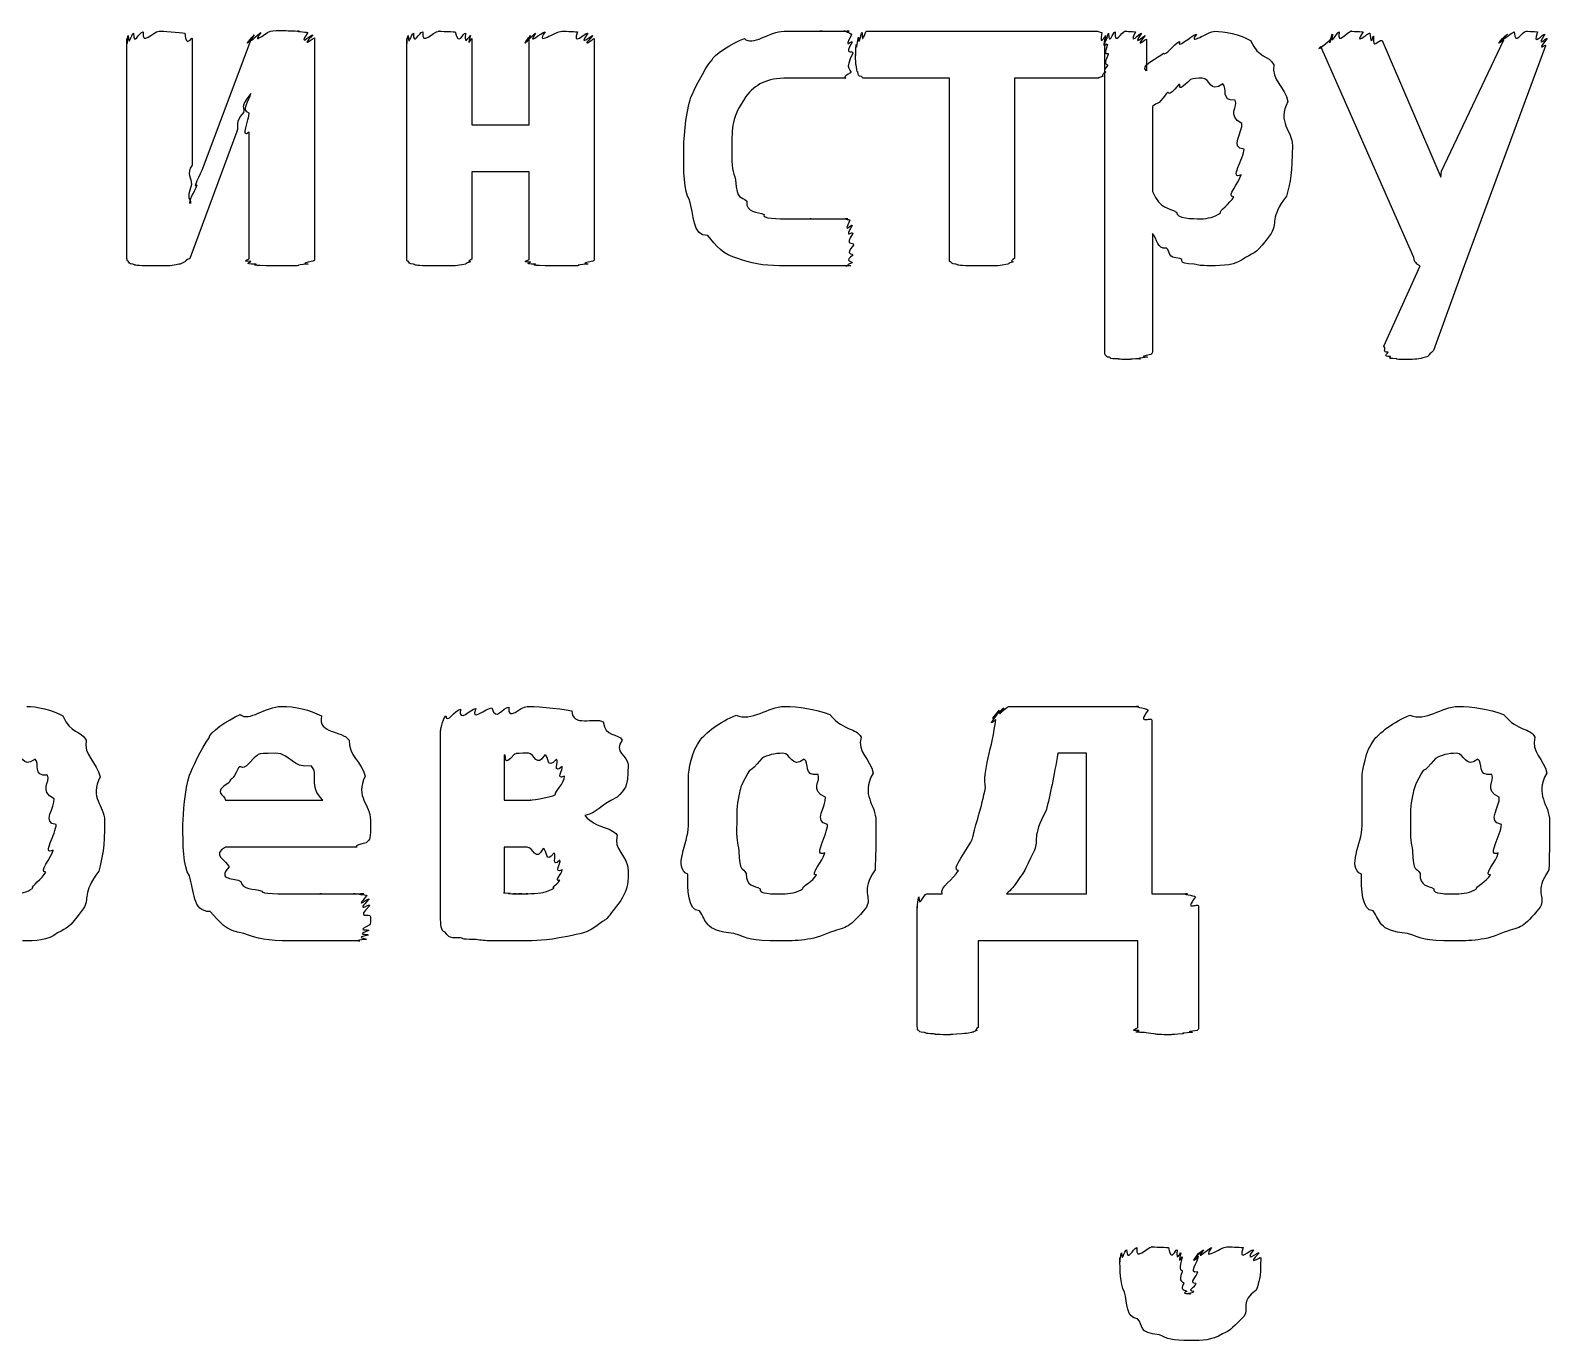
# Model space of a CAD drawing. Header units: millimetres. Extents: x 25 to 190, y 204 to 253.
# Drawn here: x 160.06 to 171.49, y 231.98 to 241.84 of the extents above; entities that cross this region are included whole.
import ezdxf

# ---------------------------------------------------------------- set-up
doc = ezdxf.new("R2010")
doc.units = ezdxf.units.MM
doc.layers.get('0').update_dxf_attribs({"linetype": 'CONTINUOUS'})

msp = doc.modelspace()

# ---------------------------------------------------------------- linework, layer by layer
at = {"color": 0}
for p, q in [((166.351, 241.829), (168.088, 241.829)), ((160.786, 240.12), (160.786, 241.774)), ((161.276, 241.774), (161.276, 240.821)), ((161.359, 240.804), (161.723, 241.774)), ((162.197, 241.779), (162.197, 240.12)), ((162.891, 240.12), (162.891, 241.774)), ((163.382, 241.774), (163.382, 241.124)), ((163.812, 241.124), (163.812, 241.774)), ((164.302, 241.774), (164.302, 240.12)), ((168.144, 239.42), (168.144, 241.768)), ((168.458, 241.768), (168.458, 241.531)), ((170.469, 240.126), (169.769, 241.713)), ((170.232, 241.758), (170.673, 240.732)), ((170.678, 240.776), (171.147, 241.763)), ((171.461, 241.719), (170.849, 240.065)), ((168.17, 241.653), (168.17, 241.653)), ((166.974, 241.476), (166.346, 241.476)), ((166.974, 240.12), (166.974, 241.476)), ((168.093, 241.476), (167.465, 241.476)), ((167.465, 241.476), (167.465, 240.12)), ((168.503, 241.262), (168.503, 240.622)), ((163.382, 241.124), (163.812, 241.124)), ((161.612, 241.074), (161.259, 240.12)), ((161.706, 240.12), (161.706, 241.069)), ((169.192, 240.942), (169.192, 240.942)), ((169.555, 240.969), (169.555, 240.969)), ((163.812, 240.771), (163.382, 240.771)), ((163.382, 240.771), (163.382, 240.115)), ((163.812, 240.115), (163.812, 240.771)), ((170.673, 240.732), (170.678, 240.776)), ((168.503, 240.308), (168.503, 239.42)), ((166.254, 240.22), (166.254, 240.22)), ((170.243, 239.459), (170.518, 240.065)), ((170.849, 240.065), (170.618, 239.426)), ((167.422, 236.75), (168.398, 236.75)), ((168.497, 236.645), (168.497, 235.339)), ((163.146, 235.168), (163.146, 236.568)), ((163.625, 236.386), (163.625, 236.044)), ((168.006, 236.397), (167.791, 236.397)), ((168.006, 235.339), (168.006, 236.397)), ((164.078, 236.226), (164.078, 236.226)), ((161.527, 236.044), (162.26, 236.044)), ((163.625, 236.044), (163.824, 236.044)), ((160.254, 235.862), (160.254, 235.862)), ((160.617, 235.89), (160.617, 235.89)), ((162.618, 235.895), (162.618, 235.835)), ((166.058, 235.862), (166.058, 235.862)), ((166.422, 235.884), (166.422, 235.884)), ((171.128, 235.862), (171.128, 235.862)), ((171.491, 235.884), (171.491, 235.884)), ((162.513, 235.692), (161.527, 235.692)), ((163.796, 235.692), (163.625, 235.692)), ((163.625, 235.692), (163.625, 235.35)), ((164.061, 235.52), (164.061, 235.52)), ((164.557, 235.515), (164.557, 235.515)), ((166.805, 235.339), (166.92, 235.339)), ((167.405, 235.339), (168.006, 235.339)), ((168.497, 235.339), (168.767, 235.339)), ((166.733, 234.341), (166.733, 235.245)), ((168.85, 235.245), (168.85, 234.341)), ((168.392, 234.986), (167.191, 234.986)), ((167.191, 234.986), (167.191, 234.335)), ((168.392, 234.335), (168.392, 234.986)), ((169.317, 232.602), (169.317, 232.602))]:
    msp.add_line(p, q, dxfattribs=at)
for points in [[(160.786, 241.774), (160.786, 241.682), (160.788, 241.788), (160.796, 241.796)], [(160.796, 241.796), (160.799, 241.697), (160.816, 241.808), (160.835, 241.813)], [(160.835, 241.813), (160.836, 241.708), (160.876, 241.824), (160.907, 241.824)], [(160.907, 241.824), (160.898, 241.711), (160.98, 241.829), (161.028, 241.829)], [(161.028, 241.829), (161.042, 241.829), (161.188, 241.824), (161.221, 241.813)], [(161.221, 241.813), (161.229, 241.693), (161.276, 241.792), (161.276, 241.774)], [(161.723, 241.774), (161.648, 241.686), (161.733, 241.793), (161.744, 241.802)], [(161.744, 241.802), (161.674, 241.7), (161.775, 241.814), (161.794, 241.818)], [(161.794, 241.818), (161.714, 241.711), (161.84, 241.829), (161.866, 241.829)], [(161.866, 241.829), (161.884, 241.832), (161.926, 241.835), (161.971, 241.835)], [(161.971, 241.835), (161.972, 241.832), (162.05, 241.832), (162.081, 241.829)], [(162.081, 241.829), (162.031, 241.829), (162.132, 241.825), (162.147, 241.818)], [(162.147, 241.818), (162.064, 241.7), (162.177, 241.808), (162.185, 241.802)], [(162.185, 241.802), (162.078, 241.686), (162.197, 241.786), (162.197, 241.779)], [(162.891, 241.774), (162.891, 241.682), (162.894, 241.788), (162.902, 241.796)], [(162.902, 241.796), (162.905, 241.697), (162.921, 241.808), (162.941, 241.813)], [(162.941, 241.813), (162.942, 241.708), (162.982, 241.824), (163.012, 241.824)], [(163.012, 241.824), (163.004, 241.711), (163.085, 241.829), (163.134, 241.829)], [(163.134, 241.829), (163.103, 241.829), (163.225, 241.826), (163.255, 241.824)], [(163.255, 241.824), (163.284, 241.708), (163.313, 241.82), (163.332, 241.813)], [(163.332, 241.813), (163.321, 241.697), (163.362, 241.803), (163.371, 241.796)], [(163.371, 241.796), (163.335, 241.686), (163.382, 241.785), (163.382, 241.774)], [(163.812, 241.774), (163.74, 241.686), (163.814, 241.792), (163.823, 241.796)], [(163.823, 241.796), (163.754, 241.697), (163.842, 241.808), (163.861, 241.813)], [(163.861, 241.813), (163.791, 241.708), (163.902, 241.824), (163.933, 241.824)], [(163.933, 241.824), (163.853, 241.711), (164.007, 241.829), (164.06, 241.829)], [(164.06, 241.829), (164.071, 241.829), (164.145, 241.826), (164.175, 241.824)], [(164.175, 241.824), (164.133, 241.708), (164.233, 241.82), (164.253, 241.813)], [(164.253, 241.813), (164.17, 241.697), (164.283, 241.803), (164.291, 241.796)], [(164.291, 241.796), (164.183, 241.682), (164.302, 241.781), (164.302, 241.774)], [(165.432, 241.774), (165.489, 241.711), (165.622, 241.829), (165.73, 241.829)], [(165.73, 241.829), (165.764, 241.829), (165.83, 241.829), (165.879, 241.829)], [(165.879, 241.829), (165.863, 241.829), (165.975, 241.829), (166.017, 241.829)], [(166.017, 241.829), (165.945, 241.829), (166.093, 241.829), (166.127, 241.829)], [(166.127, 241.829), (166.128, 241.829), (166.182, 241.829), (166.193, 241.829)], [(166.193, 241.829), (166.154, 241.829), (166.216, 241.829), (166.22, 241.829)], [(166.22, 241.829), (166.165, 241.829), (166.233, 241.82), (166.237, 241.802)], [(166.237, 241.802), (166.172, 241.677), (166.242, 241.768), (166.242, 241.747)], [(166.291, 241.785), (166.291, 241.697), (166.307, 241.81), (166.318, 241.818)], [(166.318, 241.818), (166.313, 241.711), (166.34, 241.829), (166.351, 241.829)], [(168.088, 241.829), (168.079, 241.829), (168.11, 241.825), (168.121, 241.818)], [(168.121, 241.818), (168.101, 241.697), (168.14, 241.799), (168.148, 241.785)], [(168.144, 241.768), (168.144, 241.686), (168.146, 241.792), (168.15, 241.796)], [(168.15, 241.796), (168.151, 241.697), (168.161, 241.808), (168.172, 241.813)], [(168.172, 241.813), (168.177, 241.708), (168.202, 241.824), (168.221, 241.824)], [(168.221, 241.824), (168.217, 241.711), (168.268, 241.829), (168.298, 241.829)], [(168.298, 241.829), (168.279, 241.829), (168.356, 241.826), (168.376, 241.824)], [(168.376, 241.824), (168.316, 241.708), (168.409, 241.82), (168.42, 241.813)], [(168.42, 241.813), (168.342, 241.697), (168.443, 241.803), (168.447, 241.796)], [(168.447, 241.796), (168.354, 241.682), (168.458, 241.779), (168.458, 241.768)], [(168.706, 241.752), (168.68, 241.686), (168.792, 241.796), (168.833, 241.807)], [(168.833, 241.807), (168.764, 241.711), (168.923, 241.829), (168.971, 241.829)], [(168.971, 241.829), (169.037, 241.829), (169.166, 241.804), (169.241, 241.758)], [(169.846, 241.774), (169.824, 241.689), (169.849, 241.799), (169.857, 241.807)], [(169.857, 241.807), (169.842, 241.704), (169.885, 241.82), (169.907, 241.824)], [(169.907, 241.824), (169.89, 241.711), (169.963, 241.829), (170, 241.829)], [(170, 241.829), (169.963, 241.829), (170.066, 241.826), (170.089, 241.824)], [(170.089, 241.824), (170.007, 241.708), (170.127, 241.82), (170.138, 241.813)], [(170.138, 241.813), (170.15, 241.697), (170.162, 241.802), (170.166, 241.791)], [(170.166, 241.791), (170.162, 241.677), (170.194, 241.771), (170.232, 241.758)], [(171.147, 241.763), (171.05, 241.693), (171.164, 241.803), (171.174, 241.807)], [(171.174, 241.807), (171.073, 241.704), (171.202, 241.82), (171.224, 241.824)], [(171.224, 241.824), (171.235, 241.711), (171.276, 241.829), (171.318, 241.829)], [(171.318, 241.829), (171.308, 241.829), (171.378, 241.826), (171.4, 241.824)], [(171.4, 241.824), (171.356, 241.704), (171.444, 241.814), (171.456, 241.807)], [(171.456, 241.807), (171.378, 241.689), (171.472, 241.788), (171.472, 241.774)], [(165.19, 241.614), (165.187, 241.642), (165.34, 241.741), (165.432, 241.774)], [(166.242, 241.747), (166.176, 241.633), (166.248, 241.697), (166.248, 241.664)], [(166.269, 241.653), (166.269, 241.622), (166.27, 241.708), (166.274, 241.73)], [(166.274, 241.73), (166.275, 241.667), (166.283, 241.77), (166.291, 241.785)], [(168.148, 241.785), (168.117, 241.667), (168.161, 241.752), (168.165, 241.73)], [(168.165, 241.73), (168.123, 241.622), (168.17, 241.682), (168.17, 241.653)], [(168.585, 241.664), (168.596, 241.638), (168.665, 241.73), (168.706, 241.752)], [(169.241, 241.758), (169.302, 241.62), (169.373, 241.653), (169.417, 241.576)], [(169.769, 241.713), (169.707, 241.66), (169.846, 241.759), (169.846, 241.774)], [(171.472, 241.774), (171.378, 241.66), (171.468, 241.741), (171.461, 241.719)], [(165.03, 241.333), (165.052, 241.377), (165.123, 241.54), (165.19, 241.614)], [(166.248, 241.664), (166.176, 241.531), (166.242, 241.544), (166.231, 241.515)], [(166.274, 241.576), (166.269, 241.565), (166.269, 241.622), (166.269, 241.653)], [(166.285, 241.52), (166.275, 241.52), (166.277, 241.554), (166.274, 241.576)], [(168.165, 241.57), (168.117, 241.52), (168.155, 241.534), (168.148, 241.52)], [(168.17, 241.653), (168.123, 241.56), (168.167, 241.592), (168.165, 241.57)], [(168.458, 241.531), (168.398, 241.565), (168.544, 241.627), (168.585, 241.664)], [(169.417, 241.576), (169.393, 241.465), (169.5, 241.406), (169.522, 241.3)], [(165.757, 241.476), (165.595, 241.476), (165.516, 241.429), (165.443, 241.338)], [(165.928, 241.476), (165.797, 241.476), (165.824, 241.476), (165.757, 241.476)], [(166.049, 241.476), (166.011, 241.476), (165.975, 241.476), (165.928, 241.476)], [(166.138, 241.476), (166.08, 241.476), (166.085, 241.476), (166.049, 241.476)], [(166.193, 241.476), (166.124, 241.476), (166.16, 241.476), (166.138, 241.476)], [(166.231, 241.515), (166.154, 241.476), (166.207, 241.476), (166.193, 241.476)], [(166.313, 241.487), (166.286, 241.49), (166.292, 241.505), (166.285, 241.52)], [(166.346, 241.476), (166.309, 241.476), (166.324, 241.479), (166.313, 241.487)], [(168.126, 241.487), (168.083, 241.476), (168.104, 241.476), (168.093, 241.476)], [(168.148, 241.52), (168.106, 241.49), (168.137, 241.494), (168.126, 241.487)], [(168.789, 241.465), (168.662, 241.344), (168.73, 241.445), (168.701, 241.427)], [(168.877, 241.476), (168.839, 241.476), (168.818, 241.472), (168.789, 241.465)], [(169.032, 241.432), (168.929, 241.358), (168.939, 241.476), (168.877, 241.476)], [(161.717, 241.361), (161.623, 241.234), (161.68, 241.264), (161.662, 241.217)], [(161.706, 241.212), (161.637, 241.234), (161.713, 241.312), (161.717, 241.361)], [(164.975, 240.925), (164.975, 241.035), (164.992, 241.223), (165.03, 241.333)], [(165.443, 241.338), (165.334, 241.175), (165.338, 241.114), (165.338, 240.942)], [(168.607, 241.361), (168.537, 241.256), (168.538, 241.301), (168.503, 241.262)], [(168.701, 241.427), (168.603, 241.311), (168.64, 241.39), (168.607, 241.361)], [(169.125, 241.311), (169.011, 241.3), (169.072, 241.402), (169.032, 241.432)], [(161.662, 241.217), (161.59, 241.137), (161.63, 241.121), (161.612, 241.074)], [(169.175, 241.135), (169.059, 241.197), (169.15, 241.259), (169.125, 241.311)], [(169.522, 241.3), (169.437, 241.137), (169.555, 241.087), (169.555, 240.969)], [(161.706, 241.069), (161.634, 241.016), (161.706, 241.163), (161.706, 241.212)], [(169.192, 240.942), (169.077, 240.95), (169.186, 241.071), (169.175, 241.135)], [(165.019, 240.561), (164.975, 240.619), (164.975, 240.789), (164.975, 240.925)], [(165.338, 240.942), (165.334, 240.796), (165.347, 240.776), (165.366, 240.71)], [(169.169, 240.749), (169.077, 240.701), (169.192, 240.876), (169.192, 240.942)], [(169.555, 240.969), (169.555, 240.763), (169.54, 240.702), (169.511, 240.589)], [(161.276, 240.821), (161.229, 240.756), (161.273, 240.724), (161.271, 240.677)], [(161.315, 240.672), (161.271, 240.63), (161.344, 240.76), (161.359, 240.804)], [(161.271, 240.677), (161.226, 240.542), (161.268, 240.581), (161.265, 240.534)], [(161.265, 240.534), (161.24, 240.542), (161.3, 240.628), (161.315, 240.672)], [(165.366, 240.71), (165.372, 240.55), (165.412, 240.594), (165.449, 240.55)], [(169.114, 240.584), (169.051, 240.579), (169.158, 240.69), (169.169, 240.749)], [(165.156, 240.291), (165.037, 240.289), (165.052, 240.454), (165.019, 240.561)], [(165.449, 240.55), (165.445, 240.462), (165.529, 240.473), (165.581, 240.451)], [(168.503, 240.622), (168.563, 240.487), (168.625, 240.503), (168.684, 240.468)], [(169.015, 240.462), (169, 240.476), (169.088, 240.531), (169.114, 240.584)], [(169.511, 240.589), (169.382, 240.421), (169.446, 240.385), (169.395, 240.308)], [(165.581, 240.451), (165.551, 240.418), (165.697, 240.418), (165.763, 240.418)], [(165.763, 240.418), (165.801, 240.418), (165.886, 240.418), (165.934, 240.418)], [(165.934, 240.418), (165.897, 240.418), (166.023, 240.418), (166.061, 240.418)], [(166.061, 240.418), (166.088, 240.418), (166.127, 240.418), (166.149, 240.418)], [(166.149, 240.418), (166.135, 240.418), (166.194, 240.418), (166.209, 240.418)], [(166.209, 240.418), (166.157, 240.418), (166.222, 240.414), (166.226, 240.407)], [(168.684, 240.468), (168.68, 240.418), (168.803, 240.418), (168.866, 240.418)], [(168.866, 240.418), (168.918, 240.418), (168.974, 240.432), (169.015, 240.462)], [(166.226, 240.407), (166.168, 240.286), (166.238, 240.386), (166.242, 240.368)], [(166.242, 240.368), (166.176, 240.253), (166.248, 240.333), (166.248, 240.308)], [(166.248, 240.308), (166.179, 240.2), (166.254, 240.253), (166.254, 240.22)], [(168.607, 240.198), (168.537, 240.187), (168.538, 240.266), (168.503, 240.308)], [(169.395, 240.308), (169.28, 240.149), (169.28, 240.17), (169.202, 240.126)], [(165.383, 240.12), (165.275, 240.143), (165.219, 240.217), (165.156, 240.291)], [(166.254, 240.22), (166.179, 240.138), (166.251, 240.164), (166.248, 240.143)], [(168.712, 240.12), (168.607, 240.123), (168.643, 240.167), (168.607, 240.198)], [(160.796, 240.098), (160.786, 240.094), (160.786, 240.112), (160.786, 240.12)], [(160.83, 240.076), (160.799, 240.079), (160.803, 240.09), (160.796, 240.098)], [(160.901, 240.065), (160.832, 240.068), (160.847, 240.072), (160.83, 240.076)], [(161.177, 240.076), (161.145, 240.068), (161.135, 240.068), (161.11, 240.065)], [(161.221, 240.093), (161.182, 240.076), (161.195, 240.079), (161.177, 240.076)], [(161.259, 240.12), (161.204, 240.09), (161.232, 240.1), (161.221, 240.093)], [(161.717, 240.098), (161.634, 240.094), (161.706, 240.112), (161.706, 240.12)], [(161.756, 240.076), (161.648, 240.079), (161.724, 240.09), (161.717, 240.098)], [(161.833, 240.065), (161.689, 240.068), (161.778, 240.072), (161.756, 240.076)], [(162.147, 240.076), (162.027, 240.068), (162.103, 240.068), (162.07, 240.065)], [(162.185, 240.098), (162.064, 240.079), (162.165, 240.083), (162.147, 240.076)], [(162.197, 240.12), (162.197, 240.094), (162.192, 240.105), (162.185, 240.098)], [(162.902, 240.098), (162.891, 240.094), (162.891, 240.112), (162.891, 240.12)], [(162.941, 240.076), (162.905, 240.079), (162.909, 240.09), (162.902, 240.098)], [(163.012, 240.065), (162.942, 240.068), (162.959, 240.072), (162.941, 240.076)], [(163.332, 240.076), (163.284, 240.068), (163.288, 240.068), (163.255, 240.065)], [(163.371, 240.093), (163.321, 240.079), (163.35, 240.083), (163.332, 240.076)], [(163.382, 240.115), (163.335, 240.09), (163.377, 240.1), (163.371, 240.093)], [(163.823, 240.093), (163.74, 240.09), (163.812, 240.107), (163.812, 240.115)], [(163.861, 240.076), (163.754, 240.079), (163.829, 240.089), (163.823, 240.093)], [(163.933, 240.065), (163.791, 240.068), (163.879, 240.072), (163.861, 240.076)], [(164.253, 240.076), (164.133, 240.068), (164.209, 240.068), (164.175, 240.065)], [(164.291, 240.098), (164.17, 240.079), (164.27, 240.083), (164.253, 240.076)], [(164.302, 240.12), (164.302, 240.094), (164.298, 240.105), (164.291, 240.098)], [(165.697, 240.065), (165.573, 240.065), (165.474, 240.083), (165.383, 240.12)], [(166.242, 240.087), (166.172, 240.065), (166.238, 240.065), (166.231, 240.065)], [(166.248, 240.143), (166.176, 240.094), (166.245, 240.101), (166.242, 240.087)], [(166.985, 240.093), (166.974, 240.09), (166.974, 240.109), (166.974, 240.12)], [(167.024, 240.076), (166.988, 240.079), (166.992, 240.089), (166.985, 240.093)], [(167.095, 240.065), (167.025, 240.068), (167.042, 240.072), (167.024, 240.076)], [(167.415, 240.076), (167.367, 240.068), (167.371, 240.068), (167.338, 240.065)], [(167.454, 240.093), (167.404, 240.079), (167.433, 240.083), (167.415, 240.076)], [(167.465, 240.12), (167.418, 240.09), (167.46, 240.1), (167.454, 240.093)], [(168.817, 240.076), (168.676, 240.083), (168.748, 240.101), (168.712, 240.12)], [(168.938, 240.065), (168.863, 240.065), (168.852, 240.068), (168.817, 240.076)], [(169.202, 240.126), (169.125, 240.065), (169.037, 240.065), (168.938, 240.065)], [(170.486, 240.087), (170.477, 240.09), (170.472, 240.111), (170.469, 240.126)], [(170.518, 240.065), (170.496, 240.068), (170.496, 240.076), (170.486, 240.087)], [(161.011, 240.065), (160.891, 240.065), (160.93, 240.065), (160.901, 240.065)], [(161.11, 240.065), (160.976, 240.065), (161.051, 240.065), (161.011, 240.065)], [(161.954, 240.065), (161.869, 240.065), (161.866, 240.065), (161.833, 240.065)], [(162.07, 240.065), (161.965, 240.065), (162.001, 240.065), (161.954, 240.065)], [(163.134, 240.065), (163.004, 240.065), (163.045, 240.065), (163.012, 240.065)], [(163.255, 240.065), (163.222, 240.065), (163.184, 240.065), (163.134, 240.065)], [(164.06, 240.065), (163.971, 240.065), (163.966, 240.065), (163.933, 240.065)], [(164.175, 240.065), (164.071, 240.065), (164.107, 240.065), (164.06, 240.065)], [(165.857, 240.065), (165.746, 240.065), (165.752, 240.065), (165.697, 240.065)], [(166.005, 240.065), (165.852, 240.065), (165.912, 240.065), (165.857, 240.065)], [(166.127, 240.065), (166.062, 240.065), (166.052, 240.065), (166.005, 240.065)], [(166.204, 240.065), (166.132, 240.065), (166.163, 240.065), (166.127, 240.065)], [(166.231, 240.065), (166.161, 240.065), (166.218, 240.065), (166.204, 240.065)], [(167.217, 240.065), (167.087, 240.065), (167.128, 240.065), (167.095, 240.065)], [(167.338, 240.065), (167.305, 240.065), (167.268, 240.065), (167.217, 240.065)], [(168.15, 239.393), (168.144, 239.39), (168.144, 239.409), (168.144, 239.42)], [(168.177, 239.376), (168.155, 239.375), (168.156, 239.386), (168.15, 239.393)], [(168.491, 239.398), (168.371, 239.375), (168.477, 239.381), (168.464, 239.376)], [(168.503, 239.42), (168.5, 239.393), (168.498, 239.407), (168.491, 239.398)], [(170.276, 239.415), (170.228, 239.408), (170.265, 239.441), (170.243, 239.459)], [(170.293, 239.382), (170.228, 239.382), (170.276, 239.401), (170.276, 239.415)], [(170.618, 239.426), (170.565, 239.382), (170.59, 239.387), (170.557, 239.376)], [(168.232, 239.365), (168.18, 239.364), (168.191, 239.369), (168.177, 239.376)], [(168.321, 239.36), (168.228, 239.36), (168.257, 239.363), (168.232, 239.365)], [(168.409, 239.365), (168.298, 239.36), (168.356, 239.36), (168.321, 239.36)], [(168.464, 239.376), (168.345, 239.364), (168.433, 239.365), (168.409, 239.365)], [(170.337, 239.365), (170.25, 239.368), (170.303, 239.375), (170.293, 239.382)], [(170.419, 239.36), (170.29, 239.36), (170.359, 239.363), (170.337, 239.365)], [(170.557, 239.376), (170.503, 239.36), (170.481, 239.36), (170.419, 239.36)], [(160.033, 236.75), (160.099, 236.75), (160.228, 236.725), (160.303, 236.678)], [(160.303, 236.678), (160.364, 236.54), (160.435, 236.573), (160.479, 236.496)], [(161.405, 236.513), (161.401, 236.551), (161.545, 236.648), (161.637, 236.689)], [(161.637, 236.689), (161.703, 236.631), (161.831, 236.75), (161.946, 236.75)], [(161.946, 236.75), (162.052, 236.75), (162.163, 236.725), (162.249, 236.678)], [(162.249, 236.678), (162.221, 236.54), (162.403, 236.573), (162.458, 236.496)], [(163.146, 236.568), (163.146, 236.558), (163.158, 236.652), (163.184, 236.678)], [(163.184, 236.678), (163.197, 236.613), (163.247, 236.723), (163.295, 236.728)], [(163.295, 236.728), (163.281, 236.62), (163.369, 236.733), (163.411, 236.733)], [(163.411, 236.733), (163.362, 236.624), (163.491, 236.739), (163.532, 236.739)], [(163.532, 236.739), (163.561, 236.629), (163.614, 236.744), (163.659, 236.744)], [(163.659, 236.744), (163.649, 236.631), (163.748, 236.75), (163.796, 236.75)], [(163.796, 236.75), (163.825, 236.75), (164.036, 236.739), (164.133, 236.717)], [(164.133, 236.717), (164.134, 236.591), (164.306, 236.67), (164.37, 236.634)], [(165.099, 236.496), (165.132, 236.543), (165.25, 236.639), (165.369, 236.684)], [(165.369, 236.684), (165.487, 236.631), (165.611, 236.75), (165.733, 236.75)], [(165.733, 236.75), (165.84, 236.75), (165.96, 236.729), (166.074, 236.689)], [(166.074, 236.689), (166.19, 236.554), (166.27, 236.595), (166.311, 236.518)], [(167.246, 236.138), (167.221, 236.25), (167.301, 236.452), (167.323, 236.65)], [(167.323, 236.65), (167.247, 236.58), (167.33, 236.678), (167.334, 236.689)], [(167.334, 236.689), (167.254, 236.606), (167.342, 236.714), (167.35, 236.722)], [(167.35, 236.722), (167.273, 236.62), (167.372, 236.735), (167.384, 236.739)], [(167.384, 236.739), (167.295, 236.631), (167.407, 236.75), (167.422, 236.75)], [(168.398, 236.75), (168.342, 236.75), (168.45, 236.74), (168.469, 236.722)], [(168.469, 236.722), (168.378, 236.598), (168.497, 236.681), (168.497, 236.645)], [(170.168, 236.496), (170.202, 236.543), (170.32, 236.639), (170.439, 236.684)], [(170.439, 236.684), (170.557, 236.631), (170.681, 236.75), (170.802, 236.75)], [(170.802, 236.75), (170.91, 236.75), (171.03, 236.729), (171.144, 236.689)], [(171.144, 236.689), (171.26, 236.554), (171.34, 236.595), (171.381, 236.518)], [(164.37, 236.634), (164.381, 236.518), (164.483, 236.551), (164.513, 236.496)], [(160.479, 236.496), (160.455, 236.386), (160.562, 236.327), (160.584, 236.221)], [(161.256, 236.232), (161.276, 236.279), (161.342, 236.436), (161.405, 236.513)], [(162.458, 236.496), (162.449, 236.386), (162.553, 236.328), (162.579, 236.226)], [(164.513, 236.496), (164.439, 236.408), (164.557, 236.378), (164.557, 236.309)], [(165.01, 236.215), (165.01, 236.267), (165.039, 236.419), (165.099, 236.496)], [(166.311, 236.518), (166.274, 236.404), (166.384, 236.354), (166.4, 236.248)], [(170.08, 236.215), (170.08, 236.267), (170.109, 236.419), (170.168, 236.496)], [(171.381, 236.518), (171.344, 236.404), (171.454, 236.354), (171.469, 236.248)], [(160.094, 236.353), (159.992, 236.279), (160.001, 236.397), (159.939, 236.397)], [(160.187, 236.232), (160.073, 236.221), (160.134, 236.323), (160.094, 236.353)], [(161.742, 236.364), (161.637, 236.238), (161.659, 236.32), (161.626, 236.287)], [(161.902, 236.397), (161.728, 236.397), (161.788, 236.386), (161.742, 236.364)], [(162.172, 236.303), (162.026, 236.279), (162.023, 236.397), (161.902, 236.397)], [(162.26, 236.044), (162.147, 236.154), (162.234, 236.24), (162.172, 236.303)], [(163.703, 236.391), (163.605, 236.276), (163.648, 236.389), (163.625, 236.386)], [(163.807, 236.397), (163.667, 236.397), (163.736, 236.394), (163.703, 236.391)], [(163.929, 236.386), (163.87, 236.279), (163.854, 236.397), (163.807, 236.397)], [(164.017, 236.353), (163.94, 236.265), (163.964, 236.378), (163.929, 236.386)], [(164.061, 236.298), (163.984, 236.234), (164.039, 236.338), (164.017, 236.353)], [(164.557, 236.309), (164.557, 236.124), (164.53, 236.133), (164.475, 236.066)], [(165.562, 236.358), (165.454, 236.227), (165.486, 236.295), (165.457, 236.248)], [(165.722, 236.397), (165.657, 236.397), (165.606, 236.383), (165.562, 236.358)], [(165.881, 236.353), (165.782, 236.279), (165.784, 236.397), (165.722, 236.397)], [(165.986, 236.237), (165.87, 236.223), (165.925, 236.327), (165.881, 236.353)], [(167.791, 236.397), (167.761, 236.227), (167.732, 236.084), (167.703, 235.967)], [(170.632, 236.358), (170.524, 236.227), (170.556, 236.295), (170.527, 236.248)], [(170.791, 236.397), (170.726, 236.397), (170.676, 236.383), (170.632, 236.358)], [(170.951, 236.353), (170.852, 236.279), (170.853, 236.397), (170.791, 236.397)], [(171.056, 236.237), (170.94, 236.223), (170.995, 236.327), (170.951, 236.353)], [(160.237, 236.055), (160.121, 236.117), (160.212, 236.179), (160.187, 236.232)], [(160.584, 236.221), (160.499, 236.058), (160.617, 236.007), (160.617, 235.89)], [(161.207, 235.862), (161.207, 235.941), (161.224, 236.121), (161.256, 236.232)], [(161.626, 236.287), (161.574, 236.177), (161.572, 236.221), (161.554, 236.177)], [(162.579, 236.226), (162.5, 236.062), (162.618, 236.013), (162.618, 235.895)], [(164.078, 236.226), (164.002, 236.19), (164.072, 236.276), (164.061, 236.298)], [(164.011, 236.088), (164.002, 236.106), (164.078, 236.167), (164.078, 236.226)], [(165.01, 235.851), (165.01, 235.93), (165.01, 236.105), (165.01, 236.215)], [(165.457, 236.248), (165.396, 236.133), (165.404, 236.143), (165.391, 236.077)], [(166.041, 236.066), (165.921, 236.124), (166.011, 236.189), (165.986, 236.237)], [(166.4, 236.248), (166.303, 236.073), (166.422, 236.019), (166.422, 235.884)], [(170.08, 235.851), (170.08, 235.93), (170.08, 236.105), (170.08, 236.215)], [(170.527, 236.248), (170.466, 236.133), (170.474, 236.143), (170.46, 236.077)], [(171.111, 236.066), (170.991, 236.124), (171.081, 236.189), (171.056, 236.237)], [(171.469, 236.248), (171.373, 236.073), (171.491, 236.019), (171.491, 235.884)], [(161.554, 236.177), (161.419, 236.091), (161.527, 236.091), (161.527, 236.044)], [(163.824, 236.044), (163.796, 236.044), (163.967, 236.058), (164.011, 236.088)], [(165.391, 236.077), (165.37, 236.003), (165.374, 235.946), (165.374, 235.873)], [(167.152, 235.768), (167.166, 235.846), (167.219, 235.995), (167.246, 236.138)], [(170.46, 236.077), (170.44, 236.003), (170.444, 235.946), (170.444, 235.873)], [(160.254, 235.862), (160.139, 235.87), (160.248, 235.992), (160.237, 236.055)], [(164.475, 236.066), (164.328, 235.996), (164.338, 235.957), (164.232, 235.928)], [(166.058, 235.862), (165.943, 235.879), (166.052, 236.003), (166.041, 236.066)], [(167.703, 235.967), (167.589, 235.758), (167.648, 235.749), (167.615, 235.669)], [(171.128, 235.862), (171.013, 235.879), (171.122, 236.003), (171.111, 236.066)], [(160.231, 235.669), (160.139, 235.621), (160.254, 235.796), (160.254, 235.862)], [(160.617, 235.89), (160.617, 235.683), (160.602, 235.622), (160.573, 235.51)], [(161.256, 235.476), (161.207, 235.54), (161.207, 235.715), (161.207, 235.862)], [(164.232, 235.928), (164.328, 235.824), (164.419, 235.853), (164.475, 235.78)], [(165.005, 235.487), (164.892, 235.544), (165.01, 235.715), (165.01, 235.851)], [(165.374, 235.873), (165.37, 235.738), (165.38, 235.73), (165.391, 235.664)], [(166.036, 235.647), (165.943, 235.61), (166.058, 235.785), (166.058, 235.862)], [(166.422, 235.884), (166.422, 235.687), (166.419, 235.631), (166.416, 235.52)], [(170.075, 235.487), (169.962, 235.544), (170.08, 235.715), (170.08, 235.851)], [(170.444, 235.873), (170.44, 235.738), (170.45, 235.73), (170.46, 235.664)], [(171.105, 235.647), (171.013, 235.61), (171.128, 235.785), (171.128, 235.862)], [(171.491, 235.884), (171.491, 235.687), (171.488, 235.631), (171.486, 235.52)], [(162.618, 235.835), (162.618, 235.736), (162.607, 235.747), (162.585, 235.724)], [(164.475, 235.78), (164.439, 235.68), (164.557, 235.621), (164.557, 235.515)], [(167.042, 235.515), (166.978, 235.526), (167.119, 235.669), (167.152, 235.768)], [(160.176, 235.504), (160.113, 235.5), (160.22, 235.61), (160.231, 235.669)], [(161.527, 235.692), (161.419, 235.636), (161.535, 235.587), (161.554, 235.543)], [(162.585, 235.724), (162.456, 235.692), (162.538, 235.692), (162.513, 235.692)], [(163.917, 235.68), (163.862, 235.573), (163.843, 235.692), (163.796, 235.692)], [(164, 235.647), (163.929, 235.559), (163.951, 235.672), (163.917, 235.68)], [(164.044, 235.592), (163.973, 235.529), (164.022, 235.632), (164, 235.647)], [(165.391, 235.664), (165.392, 235.493), (165.42, 235.544), (165.446, 235.493)], [(165.975, 235.482), (165.917, 235.482), (166.025, 235.584), (166.036, 235.647)], [(167.615, 235.669), (167.523, 235.478), (167.546, 235.522), (167.51, 235.471)], [(170.46, 235.664), (170.462, 235.493), (170.489, 235.544), (170.516, 235.493)], [(171.045, 235.482), (170.987, 235.482), (171.094, 235.584), (171.105, 235.647)], [(160.077, 235.383), (160.062, 235.397), (160.15, 235.452), (160.176, 235.504)], [(160.573, 235.51), (160.444, 235.341), (160.508, 235.306), (160.457, 235.228)], [(161.554, 235.543), (161.457, 235.434), (161.601, 235.465), (161.642, 235.432)], [(164.061, 235.52), (163.991, 235.489), (164.055, 235.573), (164.044, 235.592)], [(164.044, 235.443), (163.991, 235.429), (164.061, 235.49), (164.061, 235.52)], [(164.557, 235.515), (164.557, 235.372), (164.538, 235.355), (164.502, 235.289)], [(166.416, 235.52), (166.3, 235.353), (166.394, 235.319), (166.35, 235.239)], [(166.92, 235.339), (166.901, 235.39), (167.004, 235.449), (167.042, 235.515)], [(171.486, 235.52), (171.37, 235.353), (171.464, 235.319), (171.42, 235.239)], [(161.411, 235.206), (161.276, 235.206), (161.292, 235.369), (161.256, 235.476)], [(161.642, 235.432), (161.655, 235.372), (161.736, 235.379), (161.802, 235.361)], [(164, 235.383), (163.973, 235.385), (164.036, 235.421), (164.044, 235.443)], [(165.093, 235.212), (165.006, 235.213), (165.005, 235.38), (165.005, 235.487)], [(165.446, 235.493), (165.443, 235.394), (165.506, 235.406), (165.551, 235.377)], [(165.87, 235.377), (165.862, 235.39), (165.949, 235.438), (165.975, 235.482)], [(167.51, 235.471), (167.452, 235.379), (167.441, 235.379), (167.405, 235.339)], [(170.163, 235.212), (170.076, 235.213), (170.075, 235.38), (170.075, 235.487)], [(170.516, 235.493), (170.513, 235.394), (170.576, 235.406), (170.62, 235.377)], [(170.94, 235.377), (170.932, 235.39), (171.019, 235.438), (171.045, 235.482)], [(159.928, 235.339), (159.98, 235.339), (160.036, 235.353), (160.077, 235.383)], [(161.802, 235.361), (161.787, 235.339), (161.948, 235.339), (162.045, 235.339)], [(162.045, 235.339), (162.078, 235.339), (162.19, 235.339), (162.249, 235.339)], [(162.249, 235.339), (162.195, 235.339), (162.356, 235.339), (162.398, 235.339)], [(162.398, 235.339), (162.398, 235.339), (162.476, 235.339), (162.502, 235.339)], [(162.502, 235.339), (162.453, 235.339), (162.553, 235.339), (162.568, 235.339)], [(162.568, 235.339), (162.477, 235.339), (162.586, 235.335), (162.591, 235.327)], [(162.591, 235.327), (162.489, 235.209), (162.603, 235.314), (162.607, 235.3)], [(162.607, 235.3), (162.497, 235.184), (162.613, 235.272), (162.613, 235.251)], [(163.625, 235.35), (163.598, 235.345), (163.654, 235.347), (163.669, 235.344)], [(163.669, 235.344), (163.627, 235.341), (163.698, 235.341), (163.714, 235.339)], [(163.714, 235.339), (163.656, 235.339), (163.743, 235.339), (163.758, 235.339)], [(163.758, 235.339), (163.686, 235.339), (163.787, 235.339), (163.802, 235.339)], [(163.802, 235.339), (163.744, 235.339), (163.885, 235.341), (163.917, 235.35)], [(163.917, 235.35), (163.929, 235.353), (163.978, 235.368), (164, 235.383)], [(164.502, 235.289), (164.37, 235.121), (164.419, 235.168), (164.353, 235.124)], [(165.551, 235.377), (165.531, 235.339), (165.65, 235.339), (165.716, 235.339)], [(165.716, 235.339), (165.774, 235.339), (165.826, 235.351), (165.87, 235.377)], [(166.733, 235.245), (166.733, 235.195), (166.736, 235.306), (166.744, 235.317)], [(166.744, 235.317), (166.751, 235.22), (166.774, 235.339), (166.805, 235.339)], [(168.767, 235.339), (168.706, 235.339), (168.817, 235.33), (168.827, 235.317)], [(168.827, 235.317), (168.731, 235.195), (168.85, 235.281), (168.85, 235.245)], [(170.62, 235.377), (170.601, 235.339), (170.72, 235.339), (170.786, 235.339)], [(170.786, 235.339), (170.844, 235.339), (170.896, 235.351), (170.94, 235.377)], [(160.457, 235.228), (160.342, 235.07), (160.342, 235.09), (160.264, 235.046)], [(161.665, 235.041), (161.53, 235.059), (161.48, 235.132), (161.411, 235.206)], [(162.613, 235.251), (162.5, 235.14), (162.618, 235.201), (162.618, 235.168)], [(162.618, 235.168), (162.618, 235.085), (162.615, 235.125), (162.613, 235.107)], [(163.179, 235.052), (163.146, 235.055), (163.146, 235.115), (163.146, 235.168)], [(165.352, 235.041), (165.123, 235.063), (165.151, 235.137), (165.093, 235.212)], [(166.35, 235.239), (166.212, 235.074), (166.215, 235.096), (166.08, 235.052)], [(170.422, 235.041), (170.193, 235.063), (170.221, 235.137), (170.163, 235.212)], [(171.42, 235.239), (171.282, 235.074), (171.285, 235.096), (171.149, 235.052)], [(160.264, 235.046), (160.187, 234.986), (160.099, 234.986), (160, 234.986)], [(162.607, 235.063), (162.493, 235.026), (162.604, 235.041), (162.602, 235.03)], [(162.613, 235.107), (162.497, 235.052), (162.61, 235.077), (162.607, 235.063)], [(163.295, 235.008), (163.193, 235.004), (163.204, 235.026), (163.179, 235.052)], [(164.353, 235.124), (164.237, 235.033), (164.201, 235.044), (164.1, 235.019)], [(166.08, 235.052), (165.943, 234.986), (165.821, 234.986), (165.699, 234.986)], [(171.149, 235.052), (171.013, 234.986), (170.89, 234.986), (170.769, 234.986)], [(162.012, 234.986), (161.846, 234.986), (161.764, 235.004), (161.665, 235.041)], [(162.227, 234.986), (162.056, 234.986), (162.089, 234.986), (162.012, 234.986)], [(162.403, 234.986), (162.305, 234.986), (162.293, 234.986), (162.227, 234.986)], [(162.53, 234.986), (162.409, 234.986), (162.454, 234.986), (162.403, 234.986)], [(162.585, 234.997), (162.475, 234.986), (162.563, 234.986), (162.53, 234.986)], [(162.602, 235.03), (162.486, 235.004), (162.592, 235.008), (162.585, 234.997)], [(163.4, 234.997), (163.281, 234.997), (163.33, 235.004), (163.295, 235.008)], [(163.51, 234.986), (163.468, 234.988), (163.435, 234.993), (163.4, 234.997)], [(163.625, 234.986), (163.546, 234.986), (163.55, 234.986), (163.51, 234.986)], [(163.747, 234.986), (163.623, 234.986), (163.666, 234.986), (163.625, 234.986)], [(164.1, 235.019), (163.917, 234.986), (163.882, 234.986), (163.747, 234.986)], [(165.699, 234.986), (165.474, 234.986), (165.469, 235.004), (165.352, 235.041)], [(170.769, 234.986), (170.543, 234.986), (170.539, 235.004), (170.422, 235.041)], [(166.744, 234.313), (166.733, 234.311), (166.733, 234.33), (166.733, 234.341)], [(166.783, 234.297), (166.747, 234.296), (166.751, 234.307), (166.744, 234.313)], [(166.854, 234.286), (166.784, 234.289), (166.8, 234.294), (166.783, 234.297)], [(166.97, 234.28), (166.843, 234.28), (166.883, 234.283), (166.854, 234.286)], [(167.069, 234.286), (166.931, 234.28), (167.01, 234.28), (166.97, 234.28)], [(167.141, 234.297), (167.104, 234.289), (167.098, 234.29), (167.069, 234.286)], [(167.18, 234.313), (167.141, 234.296), (167.159, 234.301), (167.141, 234.297)], [(167.191, 234.335), (167.155, 234.307), (167.186, 234.317), (167.18, 234.313)], [(168.403, 234.313), (168.31, 234.307), (168.392, 234.325), (168.392, 234.335)], [(168.442, 234.297), (168.323, 234.296), (168.41, 234.307), (168.403, 234.313)], [(168.513, 234.286), (168.477, 234.289), (168.46, 234.294), (168.442, 234.297)], [(168.618, 234.28), (168.537, 234.28), (168.542, 234.283), (168.513, 234.286)], [(168.728, 234.286), (168.621, 234.28), (168.662, 234.28), (168.618, 234.28)], [(168.8, 234.297), (168.68, 234.289), (168.757, 234.29), (168.728, 234.286)], [(168.839, 234.313), (168.717, 234.296), (168.818, 234.301), (168.8, 234.297)], [(168.85, 234.341), (168.85, 234.311), (168.845, 234.322), (168.839, 234.313)], [(168.269, 232.64), (168.272, 232.548), (168.289, 232.658), (168.308, 232.663)], [(168.308, 232.663), (168.313, 232.559), (168.355, 232.675), (168.385, 232.679)], [(168.385, 232.679), (168.376, 232.566), (168.457, 232.684), (168.501, 232.684)], [(168.501, 232.684), (168.471, 232.684), (168.592, 232.682), (168.622, 232.679)], [(168.622, 232.679), (168.647, 232.559), (168.673, 232.669), (168.688, 232.663)], [(168.688, 232.663), (168.678, 232.548), (168.712, 232.651), (168.716, 232.64)], [(168.854, 232.64), (168.779, 232.548), (168.872, 232.658), (168.887, 232.663)], [(168.887, 232.663), (168.81, 232.559), (168.921, 232.675), (168.947, 232.679)], [(168.947, 232.679), (168.865, 232.566), (169.015, 232.684), (169.063, 232.684)], [(169.063, 232.684), (169.081, 232.684), (169.154, 232.682), (169.184, 232.679)], [(169.184, 232.679), (169.143, 232.559), (169.242, 232.669), (169.262, 232.663)], [(169.262, 232.663), (169.184, 232.548), (169.297, 232.651), (169.306, 232.64)], [(168.258, 232.602), (168.258, 232.526), (168.261, 232.629), (168.269, 232.64)], [(168.292, 232.343), (168.258, 232.416), (168.258, 232.505), (168.258, 232.602)], [(168.716, 232.64), (168.688, 232.53), (168.727, 232.621), (168.727, 232.607)], [(168.727, 232.607), (168.688, 232.475), (168.727, 232.53), (168.727, 232.497)], [(168.848, 232.613), (168.768, 232.53), (168.85, 232.632), (168.854, 232.64)], [(168.843, 232.497), (168.768, 232.478), (168.848, 232.572), (168.848, 232.613)], [(169.306, 232.64), (169.198, 232.526), (169.317, 232.616), (169.317, 232.602)], [(169.317, 232.602), (169.317, 232.427), (169.306, 232.436), (169.284, 232.359)], [(168.727, 232.497), (168.691, 232.409), (168.734, 232.434), (168.738, 232.409)], [(168.832, 232.409), (168.766, 232.409), (168.843, 232.464), (168.843, 232.497)], [(168.391, 232.144), (168.303, 232.144), (168.313, 232.266), (168.292, 232.343)], [(168.738, 232.409), (168.702, 232.356), (168.752, 232.362), (168.76, 232.348)], [(168.76, 232.348), (168.717, 232.332), (168.777, 232.332), (168.788, 232.332)], [(168.788, 232.332), (168.739, 232.332), (168.807, 232.337), (168.815, 232.348)], [(168.815, 232.348), (168.754, 232.356), (168.827, 232.383), (168.832, 232.409)], [(169.284, 232.359), (169.158, 232.277), (169.234, 232.219), (169.19, 232.161)], [(168.556, 232.023), (168.391, 232.037), (168.435, 232.092), (168.391, 232.144)], [(169.19, 232.161), (169.074, 232.045), (169.096, 232.062), (169.03, 232.029)], [(168.788, 231.979), (168.64, 231.979), (168.622, 231.993), (168.556, 232.023)], [(169.03, 232.029), (168.942, 231.979), (168.883, 231.979), (168.788, 231.979)]]:
    msp.add_open_spline(points, degree=3, dxfattribs=at)

doc.saveas('drawing.dxf')
